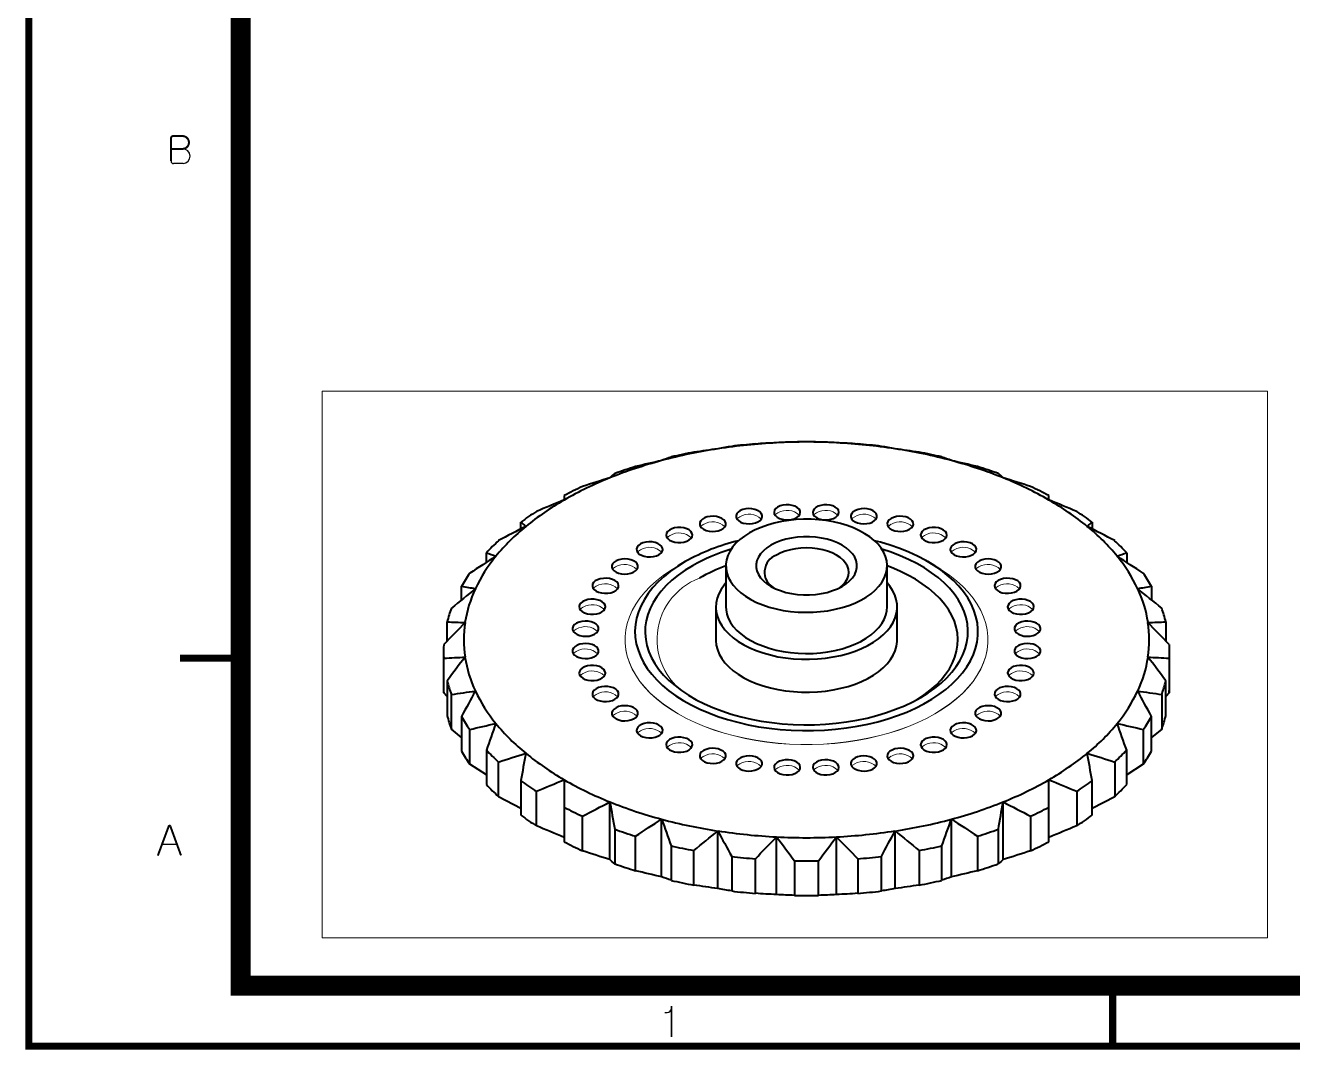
# Model space of a CAD drawing. Header units: millimetres. Extents: x 20 to 420, y 20 to 297.
# Drawn here: x 19.6 to 145.4, y 19.6 to 121.3 of the extents above; entities that cross this region are included whole.
import ezdxf

# ---------------------------------------------------------------- set-up
doc = ezdxf.new("R2010")
doc.units = ezdxf.units.MM
doc.header["$LTSCALE"] = 10
doc.header["$MEASUREMENT"] = 0
doc.layers.get('0').update_dxf_attribs({"color": 6})
doc.layers.add('0 @ 1', color=6, linetype='Continuous')
for name, color, linetype, lineweight in [('DIM', 2, 'Continuous', 9), ('HIDDEN', 253, 'Continuous', 13), ('OUTLINE', 3, 'Continuous', 40)]:
    doc.layers.add(name, color=color, linetype=linetype, lineweight=lineweight)

# ---------------------------------------------------------------- blocks, each defined once
blk = doc.blocks.new('A-3_규격도면_동인광학')
for p, q in [((14.1, 89.02), (15.24, 89.02)), ((15.24, 89.02), (15.26, 89.02)), ((15.31, 87.56), (14.35, 87.56)), ((13.21, 20.04), (14.68, 20.04)), ((63.73, 0.91), (63.73, 3.96)), ((63.73, 3.96), (63.73, 0.91)), ((63.07, 3.35), (63.32, 3.35))]:
    blk.add_line(p, q)
for points, const_width in [([(0, 0), (0, 277), (400, 277), (400, 0)], 0.7), ([(21, 6), (21, 271), (394, 271), (394, 6)], 2)]:
    blk.add_lwpolyline(points, close=True, dxfattribs=dict(const_width=const_width))
at = {"const_width": 0.2}
for points in [[(14.1, 87.81), (14.1, 90.08, -0.443983), (14.33, 90.29), (15.24, 90.29, -1), (15.24, 89.02), (14.1, 89.02)], [(12.79, 18.9), (13.87, 21.81, -0.756384), (14.04, 21.8), (15.09, 18.92)]]:
    blk.add_lwpolyline(points, format="xyb", dxfattribs=at)
at = {"const_width": 0.7}
for points in [[(15, 38.5), (21.67, 38.5)], [(107.5, 0), (107.5, 6.67)]]:
    blk.add_lwpolyline(points, dxfattribs=at)
for centre, radius, start, end in [((15.26, 88.29), 0.727, 273.6048, 90), ((14.35, 87.81), 0.249, 181.3239, 270), ((63.32, 3.77), 0.418, 270, 351.8564)]:
    blk.add_arc(centre, radius, start, end)

msp = doc.modelspace()

# ---------------------------------------------------------------- linework, layer by layer
at = {"layer": 'DIM', "ltscale": 0.5}
msp.add_lwpolyline([(49.09, 84.97), (142.85, 84.97), (142.85, 30.75), (49.09, 30.75)], close=True, dxfattribs=at)
at = {"layer": 'HIDDEN', "flags": 128}
for points in [[(94.01, 72.67), (94.1, 72.78), (94.3, 72.92)], [(97.85, 72.67), (97.94, 72.78), (98.13, 72.92)], [(86.63, 71.53), (86.72, 71.63), (86.92, 71.78)], [(90.24, 72.29), (90.33, 72.39), (90.52, 72.53)], [(101.62, 72.29), (101.71, 72.39), (101.91, 72.53)], [(105.23, 71.53), (105.32, 71.63), (105.51, 71.78)], [(83.31, 70.42), (83.4, 70.53), (83.59, 70.67)], [(108.55, 70.42), (108.64, 70.53), (108.83, 70.67)], [(80.37, 69), (80.46, 69.1), (80.66, 69.25)], [(111.49, 69), (111.58, 69.1), (111.77, 69.25)], [(77.91, 67.31), (78, 67.41), (78.19, 67.55)], [(109.86, 52.97), (109.04, 52.52), (108.17, 52.11), (107.25, 51.72), (106.3, 51.37), (105.3, 51.06), (104.28, 50.78), (103.23, 50.54), (102.15, 50.34), (101.06, 50.18), (99.95, 50.05), (98.83, 49.97), (97.7, 49.93), (96.57, 49.93), (95.44, 49.97), (94.32, 50.05), (93.21, 50.18), (92.11, 50.34), (91.04, 50.54), (89.98, 50.78), (88.96, 51.06), (87.97, 51.37), (87.02, 51.72), (86.1, 52.11), (85.23, 52.52), (84.4, 52.97), (83.63, 53.45), (82.91, 53.95), (82.25, 54.48), (81.64, 55.03), (81.09, 55.6), (80.61, 56.19), (80.2, 56.8), (79.85, 57.42), (79.57, 58.05), (79.35, 58.69), (79.21, 59.34), (79.14, 59.99), (79.14, 60.64), (79.21, 61.29), (79.35, 61.94), (79.57, 62.58), (79.85, 63.22), (80.2, 63.84), (80.61, 64.44), (81.09, 65.03), (81.64, 65.61), (82.25, 66.16), (82.91, 66.69), (83.63, 67.19), (84.4, 67.66)], [(109.86, 67.66), (110.63, 67.19), (111.36, 66.69), (112.02, 66.16), (112.63, 65.61), (113.17, 65.03), (113.65, 64.44), (114.07, 63.84), (114.42, 63.22), (114.7, 62.58), (114.91, 61.94), (115.05, 61.29), (115.12, 60.64), (115.12, 59.99), (115.05, 59.34), (114.91, 58.69), (114.7, 58.05), (114.42, 57.42), (114.07, 56.8), (113.65, 56.19), (113.17, 55.6), (112.63, 55.03), (112.02, 54.48), (111.36, 53.95), (110.63, 53.45), (109.86, 52.97)], [(113.95, 67.31), (114.04, 67.41), (114.24, 67.55)], [(75.99, 65.39), (76.08, 65.49), (76.27, 65.63)], [(115.87, 65.39), (115.96, 65.49), (116.15, 65.63)], [(74.68, 63.31), (74.77, 63.41), (74.96, 63.55)], [(117.18, 63.31), (117.27, 63.41), (117.46, 63.55)], [(74.01, 61.13), (74.1, 61.23), (74.3, 61.37)], [(117.85, 61.13), (117.94, 61.23), (118.13, 61.37)], [(74.01, 58.91), (74.1, 59.02), (74.3, 59.16)], [(79.13, 60.31), (79.14, 59.98), (79.21, 59.33), (79.35, 58.68), (79.57, 58.04), (79.85, 57.41), (80.2, 56.79), (80.61, 56.18), (81.09, 55.59), (81.64, 55.02), (82.25, 54.47), (82.91, 53.94), (83.63, 53.44), (84.4, 52.96), (85.23, 52.51), (86.1, 52.1), (87.02, 51.71), (87.97, 51.36), (88.96, 51.05), (89.98, 50.77), (91.04, 50.53), (92.11, 50.33), (93.21, 50.17), (94.32, 50.04), (95.44, 49.96), (96.57, 49.92), (97.7, 49.92), (98.83, 49.96), (99.95, 50.04), (101.06, 50.17), (102.15, 50.33), (103.23, 50.53), (104.28, 50.77), (105.3, 51.05), (106.3, 51.36), (107.25, 51.71), (108.17, 52.1), (109.04, 52.51), (109.86, 52.96), (110.63, 53.44), (111.36, 53.94), (112.02, 54.47), (112.63, 55.02), (113.17, 55.59), (113.65, 56.18), (114.07, 56.79), (114.42, 57.41), (114.7, 58.04), (114.91, 58.68), (115.05, 59.33), (115.12, 59.98), (115.13, 60.31)], [(117.85, 58.91), (117.94, 59.02), (118.13, 59.16)], [(74.68, 56.73), (74.77, 56.84), (74.96, 56.98)], [(117.18, 56.73), (117.27, 56.84), (117.46, 56.98)], [(75.99, 54.65), (76.08, 54.76), (76.27, 54.9)], [(115.87, 54.65), (115.96, 54.76), (116.15, 54.9)], [(77.91, 52.74), (78, 52.84), (78.19, 52.98)], [(113.95, 52.74), (114.04, 52.84), (114.24, 52.98)], [(80.37, 51.04), (80.46, 51.14), (80.66, 51.29)], [(111.49, 51.04), (111.58, 51.14), (111.77, 51.29)], [(83.31, 49.62), (83.4, 49.72), (83.59, 49.86)], [(108.55, 49.62), (108.64, 49.72), (108.83, 49.86)], [(86.63, 48.51), (86.72, 48.61), (86.92, 48.76)], [(90.24, 47.75), (90.33, 47.86), (90.52, 48)], [(101.62, 47.75), (101.71, 47.86), (101.91, 48)], [(105.23, 48.51), (105.32, 48.61), (105.51, 48.76)], [(94.01, 47.37), (94.1, 47.47), (94.3, 47.61)], [(97.85, 47.37), (97.94, 47.47), (98.13, 47.61)]]:
    msp.add_lwpolyline(points, dxfattribs=at)
at = {"layer": 'HIDDEN'}
for centre, radius, start, end in [((95.2, 71.42), 1.74, 45.6848, 121.1453), ((99.03, 71.42), 1.74, 45.6848, 121.1453), ((87.82, 70.28), 1.74, 45.6848, 121.1453), ((91.42, 71.04), 1.74, 45.6848, 121.1453), ((102.81, 71.04), 1.74, 45.6848, 121.1453), ((106.41, 70.28), 1.74, 45.6848, 121.1453), ((84.5, 69.18), 1.74, 45.6848, 121.1453), ((109.73, 69.18), 1.74, 45.6848, 121.1453), ((81.56, 67.75), 1.74, 45.6848, 121.1453), ((112.67, 67.75), 1.74, 45.6848, 121.1453), ((79.09, 66.06), 1.74, 45.6848, 121.1453), ((115.14, 66.06), 1.74, 45.6848, 121.1453), ((77.18, 64.14), 1.74, 45.6848, 121.1453), ((88.82, 60.34), 6.51, 110.6636, 246.0668), ((117.05, 64.14), 1.74, 45.6848, 121.1453), ((75.87, 62.06), 1.74, 45.6848, 121.1453), ((118.37, 62.06), 1.74, 45.6848, 121.1453), ((75.2, 59.88), 1.74, 45.6848, 121.1453), ((119.03, 59.88), 1.74, 45.6848, 121.1453), ((75.2, 57.67), 1.74, 45.6848, 121.1453), ((119.03, 57.67), 1.74, 45.6848, 121.1453), ((75.87, 55.49), 1.74, 45.6848, 121.1453), ((118.37, 55.49), 1.74, 45.6848, 121.1453), ((77.18, 53.41), 1.74, 45.6848, 121.1453), ((117.05, 53.41), 1.74, 45.6848, 121.1453), ((79.09, 51.49), 1.74, 45.6848, 121.1453), ((115.14, 51.49), 1.74, 45.6848, 121.1453), ((81.56, 49.79), 1.74, 45.6848, 121.1453), ((112.67, 49.79), 1.74, 45.6848, 121.1453), ((84.5, 48.37), 1.74, 45.6848, 121.1453), ((109.73, 48.37), 1.74, 45.6848, 121.1453), ((87.82, 47.26), 1.74, 45.6848, 121.1453), ((91.42, 46.51), 1.74, 45.6848, 121.1453), ((95.2, 46.12), 1.74, 45.6848, 121.1453), ((99.03, 46.12), 1.74, 45.6848, 121.1453), ((102.81, 46.51), 1.74, 45.6848, 121.1453), ((106.41, 47.26), 1.74, 45.6848, 121.1453)]:
    msp.add_arc(centre, radius, start, end, dxfattribs=at)
at = {"layer": 'OUTLINE'}
for p, q in [((68.8, 71.31), (68.8, 71.99)), ((125.46, 71.99), (125.46, 71.31)), ((65.38, 67.99), (65.38, 68.95)), ((85.1, 68.07), (84.4, 67.66)), ((109.86, 67.66), (109.16, 68.07)), ((128.89, 68.95), (128.89, 67.99)), ((89.13, 67.66), (89.13, 63.57)), ((105.13, 63.57), (105.13, 67.66)), ((62.91, 64.27), (62.91, 65.62)), ((131.35, 65.62), (131.35, 64.27)), ((88.13, 63.57), (88.13, 60.31)), ((106.13, 60.31), (106.13, 63.57)), ((61.49, 60.2), (61.49, 62.09)), ((132.77, 62.09), (132.77, 60.2)), ((61.13, 59.16), (61.13, 55.73)), ((79.13, 60.32), (79.13, 60.31)), ((115.13, 60.31), (115.13, 60.32)), ((133.13, 55.73), (133.13, 59.16)), ((61.15, 55.05), (61.15, 58.48)), ((133.11, 58.48), (133.11, 55.05)), ((61.49, 56.24), (61.49, 52.81)), ((132.77, 52.81), (132.77, 56.24)), ((61.49, 54.7), (61.15, 55.05)), ((61.91, 51.45), (61.91, 54.88)), ((132.36, 54.88), (132.36, 51.45)), ((133.11, 55.05), (132.77, 54.7)), ((62.91, 52.71), (62.91, 49.28)), ((131.35, 49.28), (131.35, 52.71)), ((62.91, 50.63), (61.91, 51.45)), ((63.73, 47.98), (63.73, 51.41)), ((130.54, 51.41), (130.54, 47.98)), ((132.36, 51.45), (131.35, 50.63)), ((65.38, 49.37), (65.38, 45.95)), ((128.89, 45.95), (128.89, 49.37)), ((65.38, 46.91), (63.73, 47.98)), ((66.57, 44.75), (66.57, 48.18)), ((127.7, 48.18), (127.7, 44.75)), ((130.54, 47.98), (128.89, 46.91)), ((68.8, 46.34), (68.8, 42.91)), ((70.34, 41.86), (70.34, 45.29)), ((123.93, 45.29), (123.93, 41.86)), ((125.46, 42.91), (125.46, 46.34)), ((68.8, 43.58), (66.57, 44.75)), ((77.63, 38.51), (77.63, 44.23)), ((116.63, 38.51), (116.63, 44.23)), ((127.7, 44.75), (125.46, 43.58)), ((73.09, 43.7), (73.09, 40.27)), ((74.92, 39.38), (74.92, 42.81)), ((119.35, 42.81), (119.35, 39.38)), ((121.17, 40.27), (121.17, 43.7)), ((78.11, 41.52), (78.11, 38.09)), ((82.76, 36.8), (82.76, 42.52)), ((111.5, 36.8), (111.5, 42.52)), ((116.16, 38.09), (116.16, 41.52)), ((80.18, 37.4), (80.18, 40.83)), ((88.33, 35.63), (88.33, 41.35)), ((94.17, 35.04), (94.17, 40.75)), ((100.1, 35.04), (100.1, 40.75)), ((105.93, 35.63), (105.93, 41.35)), ((114.09, 40.83), (114.09, 37.4)), ((83.71, 39.88), (83.71, 36.45)), ((85.95, 35.98), (85.95, 39.41)), ((108.32, 39.41), (108.32, 35.98)), ((110.56, 36.45), (110.56, 39.88)), ((89.71, 38.83), (89.71, 35.4)), ((92.06, 35.16), (92.06, 38.59)), ((95.94, 38.39), (95.94, 34.96)), ((98.33, 34.96), (98.33, 38.39)), ((102.21, 38.59), (102.21, 35.16)), ((104.56, 35.4), (104.56, 38.83))]:
    msp.add_line(p, q, dxfattribs=at)
at = {"layer": 'OUTLINE', "flags": 128}
for points in [[(91.78, 71.85), (92.07, 71.92), (92.32, 72.02), (92.52, 72.16), (92.66, 72.32), (92.73, 72.5), (92.73, 72.68), (92.64, 72.85), (92.49, 73.01), (92.28, 73.15), (92.02, 73.25), (91.72, 73.31), (91.41, 73.33), (91.1, 73.3), (90.81, 73.23), (90.56, 73.13), (90.35, 72.99), (90.21, 72.83), (90.15, 72.65), (90.15, 72.47), (90.23, 72.29), (90.38, 72.14), (90.6, 72), (90.86, 71.9), (91.15, 71.84), (91.47, 71.82), (91.78, 71.85)], [(95.33, 72.21), (95.64, 72.25), (95.92, 72.33), (96.16, 72.44), (96.35, 72.59), (96.47, 72.76), (96.51, 72.93), (96.49, 73.11), (96.39, 73.29), (96.22, 73.44), (95.99, 73.56), (95.72, 73.65), (95.42, 73.7), (95.1, 73.71), (94.8, 73.67), (94.51, 73.59), (94.27, 73.48), (94.09, 73.33), (93.96, 73.16), (93.92, 72.98), (93.94, 72.8), (94.04, 72.63), (94.21, 72.48), (94.44, 72.36), (94.71, 72.27), (95.02, 72.22), (95.33, 72.21)], [(98.94, 72.21), (99.25, 72.22), (99.55, 72.27), (99.82, 72.36), (100.05, 72.48), (100.22, 72.63), (100.32, 72.8), (100.35, 72.98), (100.3, 73.16), (100.18, 73.33), (99.99, 73.48), (99.75, 73.59), (99.47, 73.67), (99.16, 73.71), (98.85, 73.7), (98.55, 73.65), (98.28, 73.56), (98.05, 73.44), (97.88, 73.29), (97.78, 73.11), (97.75, 72.93), (97.8, 72.76), (97.92, 72.59), (98.11, 72.44), (98.35, 72.33), (98.63, 72.25), (98.94, 72.21)], [(102.49, 71.85), (102.8, 71.82), (103.11, 71.84), (103.41, 71.9), (103.67, 72), (103.88, 72.14), (104.03, 72.29), (104.11, 72.47), (104.12, 72.65), (104.05, 72.83), (103.91, 72.99), (103.71, 73.13), (103.45, 73.23), (103.16, 73.3), (102.85, 73.33), (102.54, 73.31), (102.25, 73.25), (101.98, 73.15), (101.77, 73.01), (101.62, 72.85), (101.54, 72.68), (101.53, 72.5), (101.6, 72.32), (101.74, 72.16), (101.95, 72.02), (102.2, 71.92), (102.49, 71.85)], [(88.38, 71.14), (88.65, 71.23), (88.87, 71.36), (89.03, 71.52), (89.12, 71.69), (89.13, 71.87), (89.07, 72.05), (88.94, 72.21), (88.74, 72.36), (88.49, 72.46), (88.21, 72.54), (87.9, 72.57), (87.58, 72.55), (87.29, 72.5), (87.02, 72.4), (86.8, 72.27), (86.64, 72.12), (86.55, 71.94), (86.54, 71.76), (86.6, 71.58), (86.73, 71.42), (86.93, 71.28), (87.18, 71.17), (87.47, 71.1), (87.77, 71.07), (88.09, 71.08), (88.38, 71.14)], [(91.48, 70.92), (90.97, 70.6), (90.52, 70.26), (90.13, 69.89), (89.8, 69.5), (89.53, 69.09), (89.33, 68.68), (89.2, 68.25), (89.14, 67.82), (89.15, 67.39), (89.23, 66.95), (89.37, 66.53), (89.59, 66.12), (89.87, 65.72), (90.22, 65.33), (90.63, 64.97), (91.09, 64.63), (91.61, 64.31), (92.18, 64.03), (92.79, 63.78), (93.43, 63.56), (94.11, 63.38), (94.82, 63.23), (95.55, 63.13), (96.29, 63.06), (97.04, 63.04), (97.79, 63.05), (98.53, 63.11), (99.26, 63.2), (99.98, 63.34), (100.66, 63.51), (101.32, 63.72), (101.94, 63.96), (102.52, 64.24), (103.05, 64.55), (103.53, 64.88), (103.95, 65.24), (104.31, 65.62), (104.61, 66.01), (104.84, 66.43), (105.01, 66.85), (105.11, 67.28), (105.13, 67.71), (105.09, 68.14), (104.97, 68.57), (104.79, 68.99), (104.54, 69.4), (104.23, 69.79), (103.85, 70.17), (103.41, 70.52), (102.92, 70.84), (102.38, 71.14), (101.79, 71.41), (101.16, 71.65), (100.49, 71.85), (99.8, 72.01), (99.08, 72.14), (98.35, 72.22), (97.6, 72.27), (96.85, 72.27), (96.1, 72.24), (95.37, 72.16), (94.64, 72.04), (93.94, 71.89), (93.27, 71.7), (92.63, 71.47), (92.03, 71.21), (91.48, 70.92)], [(105.88, 71.14), (106.18, 71.08), (106.49, 71.07), (106.8, 71.1), (107.09, 71.17), (107.34, 71.28), (107.53, 71.42), (107.67, 71.58), (107.73, 71.76), (107.71, 71.94), (107.62, 72.12), (107.46, 72.27), (107.25, 72.4), (106.98, 72.5), (106.68, 72.55), (106.37, 72.57), (106.06, 72.54), (105.77, 72.46), (105.52, 72.36), (105.33, 72.21), (105.19, 72.05), (105.13, 71.87), (105.15, 71.69), (105.24, 71.52), (105.4, 71.36), (105.62, 71.23), (105.88, 71.14)], [(85.26, 70.1), (85.49, 70.22), (85.67, 70.37), (85.78, 70.54), (85.81, 70.72), (85.77, 70.9), (85.66, 71.06), (85.48, 71.21), (85.25, 71.33), (84.97, 71.41), (84.66, 71.46), (84.35, 71.46), (84.05, 71.41), (83.77, 71.33), (83.54, 71.2), (83.36, 71.05), (83.25, 70.89), (83.21, 70.71), (83.25, 70.53), (83.37, 70.36), (83.55, 70.21), (83.78, 70.09), (84.06, 70.01), (84.37, 69.97), (84.68, 69.97), (84.98, 70.01), (85.26, 70.1)], [(93.6, 69.7), (93.2, 69.44), (92.85, 69.15), (92.57, 68.84), (92.36, 68.51), (92.21, 68.18), (92.14, 67.83), (92.14, 67.48), (92.21, 67.14), (92.36, 66.8), (92.57, 66.47), (92.85, 66.16), (93.2, 65.88), (93.6, 65.61), (94.05, 65.38), (94.55, 65.19), (95.08, 65.02), (95.65, 64.9), (96.23, 64.82), (96.83, 64.77), (97.43, 64.77), (98.03, 64.82), (98.62, 64.9), (99.18, 65.02), (99.72, 65.19), (100.22, 65.38), (100.67, 65.61), (101.07, 65.88), (101.41, 66.16), (101.69, 66.47), (101.91, 66.8), (102.05, 67.14), (102.12, 67.48), (102.12, 67.83), (102.05, 68.18), (101.91, 68.51), (101.69, 68.84), (101.41, 69.15), (101.07, 69.44), (100.67, 69.7), (100.22, 69.93), (99.72, 70.13), (99.18, 70.29), (98.62, 70.41), (98.03, 70.5), (97.43, 70.54), (96.83, 70.54), (96.23, 70.5), (95.65, 70.41), (95.08, 70.29), (94.55, 70.13), (94.05, 69.93), (93.6, 69.7)], [(109.01, 70.1), (109.28, 70.01), (109.59, 69.97), (109.9, 69.97), (110.2, 70.01), (110.48, 70.09), (110.72, 70.21), (110.9, 70.36), (111.01, 70.53), (111.05, 70.71), (111.02, 70.89), (110.91, 71.05), (110.73, 71.2), (110.5, 71.33), (110.22, 71.41), (109.92, 71.46), (109.6, 71.46), (109.3, 71.41), (109.02, 71.33), (108.78, 71.21), (108.6, 71.06), (108.49, 70.9), (108.45, 70.72), (108.49, 70.54), (108.6, 70.37), (108.77, 70.22), (109.01, 70.1)], [(85.1, 68.07), (84.35, 67.6), (83.65, 67.11), (83.01, 66.6), (82.42, 66.06), (81.9, 65.5), (81.44, 64.92), (81.05, 64.32), (80.72, 63.72), (80.47, 63.1), (80.28, 62.47), (80.17, 61.84), (80.12, 61.2), (80.15, 60.57), (80.25, 59.93), (80.42, 59.31), (80.65, 58.68), (80.96, 58.07), (81.34, 57.48), (81.78, 56.89), (82.29, 56.33), (82.86, 55.78), (83.48, 55.26), (84.17, 54.76), (84.91, 54.29), (85.7, 53.85), (86.54, 53.44), (87.43, 53.06), (88.35, 52.71), (89.31, 52.4), (90.31, 52.13), (91.33, 51.89), (92.38, 51.69), (93.44, 51.54), (94.53, 51.42), (95.62, 51.34), (96.72, 51.31), (97.82, 51.31), (98.92, 51.36), (100.01, 51.44), (101.09, 51.57), (102.15, 51.74), (103.2, 51.95), (104.21, 52.19), (105.2, 52.48), (106.15, 52.8), (107.07, 53.15), (107.94, 53.54), (108.77, 53.96), (109.55, 54.41), (110.27, 54.89), (110.94, 55.39), (111.56, 55.92), (112.11, 56.47), (112.6, 57.04), (113.03, 57.62), (113.39, 58.23), (113.68, 58.84), (113.9, 59.46), (114.05, 60.09), (114.13, 60.73), (114.14, 61.36), (114.08, 62), (113.94, 62.63), (113.74, 63.25), (113.47, 63.87), (113.12, 64.47), (112.71, 65.06), (112.24, 65.64), (111.7, 66.19), (111.1, 66.73), (110.45, 67.24), (109.73, 67.72), (108.97, 68.18), (108.15, 68.61), (107.29, 69), (106.38, 69.37), (105.44, 69.69), (104.46, 69.99), (103.88, 70.14)], [(82.5, 68.76), (82.69, 68.9), (82.82, 69.06), (82.87, 69.24), (82.86, 69.42), (82.76, 69.6), (82.6, 69.75), (82.38, 69.88), (82.11, 69.97), (81.81, 70.03), (81.5, 70.04), (81.19, 70), (80.9, 69.93), (80.66, 69.82), (80.46, 69.68), (80.34, 69.51), (80.28, 69.33), (80.3, 69.15), (80.39, 68.98), (80.55, 68.82), (80.77, 68.7), (81.04, 68.6), (81.34, 68.55), (81.66, 68.54), (81.96, 68.57), (82.25, 68.65), (82.5, 68.76)], [(85.81, 67.66), (85.08, 67.21), (84.4, 66.73), (83.78, 66.23), (83.22, 65.7), (82.72, 65.15), (82.29, 64.59), (81.92, 64.01), (81.62, 63.42), (81.39, 62.81), (81.23, 62.2), (81.14, 61.59), (81.12, 60.97), (81.18, 60.35), (81.3, 59.74), (81.5, 59.13), (81.76, 58.53), (82.1, 57.95), (82.5, 57.37), (82.96, 56.82), (83.49, 56.28), (84.09, 55.77), (84.73, 55.27), (85.44, 54.81), (86.2, 54.37), (87, 53.97), (87.85, 53.59), (88.74, 53.25), (89.67, 52.94), (90.64, 52.68), (91.63, 52.44), (92.65, 52.25), (93.68, 52.1), (94.73, 51.98), (95.8, 51.91), (96.87, 51.88), (97.94, 51.89), (99, 51.94), (100.06, 52.04), (101.1, 52.17), (102.13, 52.34), (103.14, 52.55), (104.11, 52.81), (105.06, 53.09), (105.97, 53.42), (106.84, 53.77), (107.67, 54.17), (108.46, 54.59), (109.19, 55.04), (109.86, 55.52), (110.48, 56.02), (111.04, 56.55), (111.54, 57.09), (111.98, 57.66), (112.34, 58.24), (112.64, 58.83), (112.88, 59.43), (113.04, 60.04), (113.12, 60.66), (113.14, 61.28), (113.09, 61.9), (112.96, 62.51), (112.77, 63.12), (112.5, 63.71), (112.17, 64.3), (111.77, 64.87), (111.3, 65.43), (110.77, 65.97), (110.18, 66.48), (109.53, 66.97), (108.83, 67.44), (108.07, 67.87), (107.26, 68.28), (106.41, 68.66), (105.52, 69), (104.61, 69.3)], [(100.36, 65.45), (100.47, 65.53), (100.77, 65.79), (101.01, 66.07), (101.19, 66.38), (101.3, 66.69), (101.33, 67), (101.3, 67.32), (101.19, 67.63), (101.01, 67.93), (100.77, 68.22), (100.47, 68.48), (100.1, 68.72), (99.69, 68.93), (99.23, 69.1), (98.74, 69.24), (98.22, 69.34), (97.68, 69.41), (97.13, 69.43), (96.58, 69.41), (96.05, 69.34), (95.53, 69.24), (95.03, 69.1), (94.58, 68.93), (94.16, 68.72)], [(111.77, 68.76), (112.02, 68.65), (112.3, 68.57), (112.61, 68.54), (112.92, 68.55), (113.22, 68.6), (113.49, 68.7), (113.71, 68.82), (113.87, 68.98), (113.97, 69.15), (113.99, 69.33), (113.93, 69.51), (113.8, 69.68), (113.61, 69.82), (113.36, 69.93), (113.08, 70), (112.77, 70.04), (112.45, 70.03), (112.16, 69.97), (111.89, 69.88), (111.67, 69.75), (111.5, 69.6), (111.41, 69.42), (111.39, 69.24), (111.45, 69.06), (111.58, 68.9), (111.77, 68.76)], [(80.18, 67.16), (80.32, 67.32), (80.4, 67.5), (80.4, 67.68), (80.33, 67.85), (80.19, 68.01), (79.98, 68.15), (79.72, 68.25), (79.43, 68.32), (79.12, 68.34), (78.81, 68.32), (78.52, 68.26), (78.26, 68.16), (78.05, 68.02), (77.9, 67.86), (77.82, 67.69), (77.82, 67.51), (77.89, 67.33), (78.04, 67.17), (78.24, 67.03), (78.5, 66.93), (78.79, 66.86), (79.1, 66.84), (79.41, 66.86), (79.71, 66.92), (79.97, 67.03), (80.18, 67.16)], [(114.09, 67.16), (114.3, 67.03), (114.56, 66.92), (114.85, 66.86), (115.16, 66.84), (115.47, 66.86), (115.77, 66.93), (116.02, 67.03), (116.23, 67.17), (116.37, 67.33), (116.45, 67.51), (116.44, 67.69), (116.37, 67.86), (116.22, 68.02), (116.01, 68.16), (115.75, 68.26), (115.46, 68.32), (115.15, 68.34), (114.83, 68.32), (114.54, 68.25), (114.29, 68.15), (114.08, 68.01), (113.94, 67.85), (113.86, 67.68), (113.86, 67.5), (113.94, 67.32), (114.09, 67.16)], [(108.09, 54.38), (108.11, 54.39), (108.79, 54.85), (109.41, 55.32), (109.98, 55.82), (110.49, 56.35), (110.93, 56.89), (111.3, 57.44), (111.61, 58.02), (111.85, 58.6), (112.02, 59.19), (112.12, 59.78), (112.14, 60.38), (112.1, 60.98), (111.98, 61.57), (111.8, 62.16), (111.54, 62.74), (111.21, 63.31), (110.82, 63.86), (110.36, 64.4), (109.84, 64.92), (109.26, 65.41), (108.62, 65.88), (107.93, 66.33), (107.18, 66.74), (106.39, 67.13), (105.55, 67.48), (105.13, 67.64)], [(78.37, 65.36), (78.47, 65.53), (78.49, 65.71), (78.44, 65.89), (78.32, 66.05), (78.13, 66.2), (77.88, 66.31), (77.6, 66.39), (77.29, 66.42), (76.98, 66.41), (76.68, 66.36), (76.41, 66.27), (76.18, 66.15), (76.02, 65.99), (75.92, 65.82), (75.9, 65.64), (75.95, 65.46), (76.07, 65.29), (76.26, 65.15), (76.51, 65.04), (76.79, 64.96), (77.1, 64.93), (77.41, 64.93), (77.71, 64.99), (77.98, 65.08), (78.21, 65.2), (78.37, 65.36)], [(89.13, 65.95), (88.96, 65.75), (88.66, 65.32), (88.42, 64.88), (88.26, 64.43), (88.16, 63.98), (88.13, 63.52), (88.18, 63.06), (88.29, 62.6), (88.47, 62.15), (88.73, 61.72), (89.04, 61.3), (89.42, 60.89), (89.86, 60.51), (90.36, 60.15), (90.91, 59.82), (91.51, 59.52), (92.15, 59.25), (92.84, 59.01), (93.55, 58.81), (94.3, 58.64), (95.06, 58.52), (95.84, 58.43), (96.64, 58.39), (97.43, 58.38), (98.23, 58.42), (99.01, 58.49), (99.78, 58.61), (100.53, 58.76), (101.25, 58.95), (101.95, 59.18), (102.6, 59.45), (103.21, 59.74), (103.77, 60.07), (104.28, 60.42), (104.74, 60.8), (105.13, 61.19), (105.47, 61.61), (105.73, 62.04), (105.93, 62.49), (106.07, 62.94), (106.13, 63.4), (106.12, 63.86), (106.04, 64.32), (105.89, 64.77), (105.67, 65.21), (105.39, 65.64), (105.13, 65.95)], [(115.89, 65.36), (116.06, 65.2), (116.28, 65.08), (116.55, 64.99), (116.85, 64.93), (117.17, 64.93), (117.48, 64.96), (117.76, 65.04), (118, 65.15), (118.19, 65.29), (118.32, 65.46), (118.37, 65.64), (118.35, 65.82), (118.25, 65.99), (118.08, 66.15), (117.86, 66.27), (117.59, 66.36), (117.29, 66.41), (116.98, 66.42), (116.67, 66.39), (116.38, 66.31), (116.14, 66.2), (115.95, 66.05), (115.83, 65.89), (115.77, 65.71), (115.8, 65.53), (115.89, 65.36)], [(77.14, 63.4), (77.18, 63.58), (77.15, 63.76), (77.05, 63.93), (76.87, 64.08), (76.64, 64.2), (76.37, 64.29), (76.07, 64.34), (75.75, 64.34), (75.45, 64.3), (75.17, 64.22), (74.93, 64.1), (74.74, 63.96), (74.63, 63.79), (74.58, 63.61), (74.61, 63.43), (74.72, 63.26), (74.89, 63.11), (75.12, 62.99), (75.4, 62.9), (75.7, 62.85), (76.01, 62.85), (76.32, 62.89), (76.6, 62.97), (76.84, 63.09), (77.02, 63.23), (77.14, 63.4)], [(117.13, 63.4), (117.24, 63.23), (117.43, 63.09), (117.67, 62.97), (117.95, 62.89), (118.25, 62.85), (118.57, 62.85), (118.87, 62.9), (119.14, 62.99), (119.37, 63.11), (119.55, 63.26), (119.65, 63.43), (119.68, 63.61), (119.64, 63.79), (119.52, 63.96), (119.34, 64.1), (119.1, 64.22), (118.82, 64.3), (118.51, 64.34), (118.2, 64.34), (117.9, 64.29), (117.62, 64.2), (117.39, 64.08), (117.22, 63.93), (117.12, 63.76), (117.08, 63.58), (117.13, 63.4)], [(89.13, 63.57), (89.15, 63.3), (89.23, 62.87), (89.37, 62.45), (89.59, 62.03), (89.87, 61.63), (90.22, 61.25), (90.63, 60.89), (91.09, 60.55), (91.61, 60.23), (92.18, 59.95), (92.79, 59.7), (93.43, 59.48), (94.11, 59.3), (94.82, 59.15), (95.55, 59.05), (96.29, 58.98), (97.04, 58.96), (97.79, 58.97), (98.53, 59.03), (99.26, 59.12), (99.98, 59.26), (100.66, 59.43), (101.32, 59.64), (101.94, 59.88), (102.52, 60.16), (103.05, 60.46), (103.53, 60.8), (103.95, 61.16), (104.31, 61.53), (104.61, 61.93), (104.84, 62.34), (105.01, 62.77), (105.11, 63.19), (105.13, 63.57)], [(76.51, 61.35), (76.5, 61.53), (76.42, 61.7), (76.26, 61.86), (76.05, 61.99), (75.78, 62.09), (75.49, 62.15), (75.17, 62.16), (74.86, 62.14), (74.57, 62.07), (74.32, 61.96), (74.12, 61.82), (73.99, 61.66), (73.92, 61.48), (73.93, 61.3), (74.02, 61.12), (74.17, 60.97), (74.39, 60.84), (74.65, 60.74), (74.95, 60.68), (75.26, 60.66), (75.57, 60.69), (75.86, 60.76), (76.11, 60.87), (76.31, 61.01), (76.45, 61.17), (76.51, 61.35)], [(117.75, 61.35), (117.82, 61.17), (117.96, 61.01), (118.15, 60.87), (118.41, 60.76), (118.7, 60.69), (119.01, 60.66), (119.32, 60.68), (119.61, 60.74), (119.88, 60.84), (120.09, 60.97), (120.25, 61.12), (120.33, 61.3), (120.34, 61.48), (120.28, 61.66), (120.14, 61.82), (119.94, 61.96), (119.69, 62.07), (119.4, 62.14), (119.09, 62.16), (118.78, 62.15), (118.48, 62.09), (118.22, 61.99), (118, 61.86), (117.85, 61.7), (117.76, 61.53), (117.75, 61.35)], [(76.51, 59.27), (76.45, 59.44), (76.31, 59.61), (76.11, 59.74), (75.86, 59.85), (75.57, 59.92), (75.26, 59.95), (74.95, 59.93), (74.65, 59.88), (74.39, 59.78), (74.17, 59.65), (74.02, 59.49), (73.93, 59.32), (73.92, 59.13), (73.99, 58.96), (74.12, 58.79), (74.32, 58.66), (74.57, 58.55), (74.86, 58.48), (75.17, 58.45), (75.49, 58.47), (75.78, 58.52), (76.05, 58.62), (76.26, 58.75), (76.42, 58.91), (76.5, 59.08), (76.51, 59.27)], [(88.13, 60.31), (88.13, 60.25), (88.18, 59.79), (88.29, 59.34), (88.47, 58.89), (88.73, 58.45), (89.04, 58.03), (89.42, 57.63), (89.86, 57.24), (90.36, 56.89), (90.91, 56.55), (91.51, 56.25), (92.15, 55.98), (92.84, 55.74), (93.55, 55.54), (94.3, 55.38), (95.06, 55.25), (95.84, 55.17), (96.64, 55.12), (97.43, 55.11), (98.23, 55.15), (99.01, 55.23), (99.78, 55.34), (100.53, 55.5), (101.25, 55.69), (101.95, 55.92), (102.6, 56.18), (103.21, 56.47), (103.77, 56.8), (104.28, 57.15), (104.74, 57.53), (105.13, 57.93), (105.47, 58.35), (105.73, 58.78), (105.93, 59.22), (106.07, 59.68), (106.13, 60.13), (106.13, 60.31)], [(117.75, 59.27), (117.76, 59.08), (117.85, 58.91), (118, 58.75), (118.22, 58.62), (118.48, 58.52), (118.78, 58.47), (119.09, 58.45), (119.4, 58.48), (119.69, 58.55), (119.94, 58.66), (120.14, 58.79), (120.28, 58.96), (120.34, 59.13), (120.33, 59.32), (120.25, 59.49), (120.09, 59.65), (119.88, 59.78), (119.61, 59.88), (119.32, 59.93), (119.01, 59.95), (118.7, 59.92), (118.41, 59.85), (118.15, 59.74), (117.96, 59.61), (117.82, 59.44), (117.75, 59.27)], [(77.14, 57.21), (77.02, 57.38), (76.84, 57.53), (76.6, 57.65), (76.32, 57.73), (76.01, 57.77), (75.7, 57.76), (75.4, 57.72), (75.12, 57.63), (74.89, 57.51), (74.72, 57.36), (74.61, 57.18), (74.58, 57), (74.63, 56.83), (74.74, 56.66), (74.93, 56.51), (75.17, 56.39), (75.45, 56.31), (75.75, 56.27), (76.07, 56.28), (76.37, 56.32), (76.64, 56.41), (76.87, 56.53), (77.05, 56.68), (77.15, 56.86), (77.18, 57.04), (77.14, 57.21)], [(117.13, 57.21), (117.08, 57.04), (117.12, 56.86), (117.22, 56.68), (117.39, 56.53), (117.62, 56.41), (117.9, 56.32), (118.2, 56.28), (118.51, 56.27), (118.82, 56.31), (119.1, 56.39), (119.34, 56.51), (119.52, 56.66), (119.64, 56.83), (119.68, 57), (119.65, 57.18), (119.55, 57.36), (119.37, 57.51), (119.14, 57.63), (118.87, 57.72), (118.57, 57.76), (118.25, 57.77), (117.95, 57.73), (117.67, 57.65), (117.43, 57.53), (117.24, 57.38), (117.13, 57.21)], [(78.37, 55.26), (78.21, 55.41), (77.98, 55.54), (77.71, 55.63), (77.41, 55.68), (77.1, 55.69), (76.79, 55.65), (76.51, 55.58), (76.26, 55.46), (76.07, 55.32), (75.95, 55.15), (75.9, 54.97), (75.92, 54.79), (76.02, 54.62), (76.18, 54.47), (76.41, 54.34), (76.68, 54.25), (76.98, 54.2), (77.29, 54.19), (77.6, 54.23), (77.88, 54.3), (78.13, 54.42), (78.32, 54.56), (78.44, 54.73), (78.49, 54.9), (78.47, 55.08), (78.37, 55.26)], [(115.89, 55.26), (115.8, 55.08), (115.77, 54.9), (115.83, 54.73), (115.95, 54.56), (116.14, 54.42), (116.38, 54.3), (116.67, 54.23), (116.98, 54.19), (117.29, 54.2), (117.59, 54.25), (117.86, 54.34), (118.08, 54.47), (118.25, 54.62), (118.35, 54.79), (118.37, 54.97), (118.32, 55.15), (118.19, 55.32), (118, 55.46), (117.76, 55.58), (117.48, 55.65), (117.17, 55.69), (116.85, 55.68), (116.55, 55.63), (116.28, 55.54), (116.06, 55.41), (115.89, 55.26)], [(80.18, 53.45), (79.97, 53.59), (79.71, 53.69), (79.41, 53.75), (79.1, 53.77), (78.79, 53.75), (78.5, 53.68), (78.24, 53.58), (78.04, 53.44), (77.89, 53.28), (77.82, 53.11), (77.82, 52.93), (77.9, 52.75), (78.05, 52.59), (78.26, 52.46), (78.52, 52.36), (78.81, 52.29), (79.12, 52.27), (79.43, 52.3), (79.72, 52.36), (79.98, 52.46), (80.19, 52.6), (80.33, 52.76), (80.4, 52.94), (80.4, 53.12), (80.32, 53.29), (80.18, 53.45)], [(114.09, 53.45), (113.94, 53.29), (113.86, 53.12), (113.86, 52.94), (113.94, 52.76), (114.08, 52.6), (114.29, 52.46), (114.54, 52.36), (114.83, 52.3), (115.15, 52.27), (115.46, 52.29), (115.75, 52.36), (116.01, 52.46), (116.22, 52.59), (116.37, 52.75), (116.44, 52.93), (116.45, 53.11), (116.37, 53.28), (116.23, 53.44), (116.02, 53.58), (115.77, 53.68), (115.47, 53.75), (115.16, 53.77), (114.85, 53.75), (114.56, 53.69), (114.3, 53.59), (114.09, 53.45)], [(82.5, 51.86), (82.25, 51.97), (81.96, 52.04), (81.66, 52.08), (81.34, 52.06), (81.04, 52.01), (80.77, 51.92), (80.55, 51.79), (80.39, 51.63), (80.3, 51.46), (80.28, 51.28), (80.34, 51.1), (80.46, 50.94), (80.66, 50.8), (80.9, 50.68), (81.19, 50.61), (81.5, 50.58), (81.81, 50.59), (82.11, 50.64), (82.38, 50.74), (82.6, 50.86), (82.76, 51.02), (82.86, 51.19), (82.87, 51.37), (82.82, 51.55), (82.69, 51.71), (82.5, 51.86)], [(111.77, 51.86), (111.58, 51.71), (111.45, 51.55), (111.39, 51.37), (111.41, 51.19), (111.5, 51.02), (111.67, 50.86), (111.89, 50.74), (112.16, 50.64), (112.45, 50.59), (112.77, 50.58), (113.08, 50.61), (113.36, 50.68), (113.61, 50.8), (113.8, 50.94), (113.93, 51.1), (113.99, 51.28), (113.97, 51.46), (113.87, 51.63), (113.71, 51.79), (113.49, 51.92), (113.22, 52.01), (112.92, 52.06), (112.61, 52.08), (112.3, 52.04), (112.02, 51.97), (111.77, 51.86)], [(85.26, 50.52), (84.98, 50.6), (84.68, 50.65), (84.37, 50.65), (84.06, 50.61), (83.78, 50.52), (83.55, 50.41), (83.37, 50.26), (83.25, 50.09), (83.21, 49.91), (83.25, 49.73), (83.36, 49.56), (83.54, 49.41), (83.77, 49.29), (84.05, 49.2), (84.35, 49.16), (84.66, 49.16), (84.97, 49.2), (85.25, 49.28), (85.48, 49.4), (85.66, 49.55), (85.77, 49.72), (85.81, 49.9), (85.78, 50.08), (85.67, 50.25), (85.49, 50.4), (85.26, 50.52)], [(109.01, 50.52), (108.77, 50.4), (108.6, 50.25), (108.49, 50.08), (108.45, 49.9), (108.49, 49.72), (108.6, 49.55), (108.78, 49.4), (109.02, 49.28), (109.3, 49.2), (109.6, 49.16), (109.92, 49.16), (110.22, 49.2), (110.5, 49.29), (110.73, 49.41), (110.91, 49.56), (111.02, 49.73), (111.05, 49.91), (111.01, 50.09), (110.9, 50.26), (110.72, 50.41), (110.48, 50.52), (110.2, 50.61), (109.9, 50.65), (109.59, 50.65), (109.28, 50.6), (109.01, 50.52)], [(88.38, 49.48), (88.09, 49.53), (87.77, 49.55), (87.47, 49.52), (87.18, 49.44), (86.93, 49.33), (86.73, 49.19), (86.6, 49.03), (86.54, 48.85), (86.55, 48.67), (86.64, 48.5), (86.8, 48.34), (87.02, 48.21), (87.29, 48.12), (87.58, 48.06), (87.9, 48.05), (88.21, 48.08), (88.49, 48.15), (88.74, 48.26), (88.94, 48.4), (89.07, 48.56), (89.13, 48.74), (89.12, 48.92), (89.03, 49.1), (88.87, 49.25), (88.65, 49.38), (88.38, 49.48)], [(105.88, 49.48), (105.62, 49.38), (105.4, 49.25), (105.24, 49.1), (105.15, 48.92), (105.13, 48.74), (105.19, 48.56), (105.33, 48.4), (105.52, 48.26), (105.77, 48.15), (106.06, 48.08), (106.37, 48.05), (106.68, 48.06), (106.98, 48.12), (107.25, 48.21), (107.46, 48.34), (107.62, 48.5), (107.71, 48.67), (107.73, 48.85), (107.67, 49.03), (107.53, 49.19), (107.34, 49.33), (107.09, 49.44), (106.8, 49.52), (106.49, 49.55), (106.18, 49.53), (105.88, 49.48)], [(91.78, 48.76), (91.47, 48.79), (91.15, 48.77), (90.86, 48.71), (90.6, 48.61), (90.38, 48.48), (90.23, 48.32), (90.15, 48.14), (90.15, 47.96), (90.21, 47.79), (90.35, 47.63), (90.56, 47.49), (90.81, 47.38), (91.1, 47.31), (91.41, 47.29), (91.72, 47.31), (92.02, 47.37), (92.28, 47.47), (92.49, 47.6), (92.64, 47.76), (92.73, 47.93), (92.73, 48.11), (92.66, 48.29), (92.52, 48.45), (92.32, 48.59), (92.07, 48.7), (91.78, 48.76)], [(95.33, 48.4), (95.02, 48.4), (94.71, 48.35), (94.44, 48.26), (94.21, 48.13), (94.04, 47.98), (93.94, 47.81), (93.92, 47.63), (93.96, 47.45), (94.09, 47.28), (94.27, 47.14), (94.51, 47.02), (94.8, 46.94), (95.1, 46.91), (95.42, 46.91), (95.72, 46.96), (95.99, 47.05), (96.22, 47.18), (96.39, 47.33), (96.49, 47.5), (96.51, 47.68), (96.47, 47.86), (96.35, 48.03), (96.16, 48.17), (95.92, 48.29), (95.64, 48.37), (95.33, 48.4)], [(98.94, 48.4), (98.63, 48.37), (98.35, 48.29), (98.11, 48.17), (97.92, 48.03), (97.8, 47.86), (97.75, 47.68), (97.78, 47.5), (97.88, 47.33), (98.05, 47.18), (98.28, 47.05), (98.55, 46.96), (98.85, 46.91), (99.16, 46.91), (99.47, 46.94), (99.75, 47.02), (99.99, 47.14), (100.18, 47.28), (100.3, 47.45), (100.35, 47.63), (100.32, 47.81), (100.22, 47.98), (100.05, 48.13), (99.82, 48.26), (99.55, 48.35), (99.25, 48.4), (98.94, 48.4)], [(102.49, 48.76), (102.2, 48.7), (101.95, 48.59), (101.74, 48.45), (101.6, 48.29), (101.53, 48.11), (101.54, 47.93), (101.62, 47.76), (101.77, 47.6), (101.98, 47.47), (102.25, 47.37), (102.54, 47.31), (102.85, 47.29), (103.16, 47.31), (103.45, 47.38), (103.71, 47.49), (103.91, 47.63), (104.05, 47.79), (104.12, 47.96), (104.11, 48.14), (104.03, 48.32), (103.88, 48.48), (103.67, 48.61), (103.41, 48.71), (103.11, 48.77), (102.8, 48.79), (102.49, 48.76)]]:
    msp.add_lwpolyline(points, dxfattribs=at)
at = {"layer": 'OUTLINE'}
for centre, radius, start, end in [((96.24, 27.8), 52.07, 98.7334, 104.9988), ((97.02, 22.89), 57.04, 92.8646, 98.7598), ((97.01, 19.47), 60.48, 94.6932, 96.9312), ((97.13, 21.13), 58.81, 87.1117, 92.8883), ((97.13, 17.6), 62.35, 88.9035, 91.0965), ((97.25, 22.89), 57.04, 81.2402, 87.1354), ((97.26, 19.47), 60.48, 83.0688, 85.3068), ((98.03, 27.8), 52.07, 75.0012, 81.2666), ((94.32, 34.87), 44.74, 104.9669, 111.8993), ((96.17, 24.68), 55.2, 100.6768, 103.0554), ((98.09, 24.68), 55.2, 76.9446, 79.3232), ((99.95, 34.87), 44.74, 68.1007, 75.0331), ((94.14, 32.17), 47.43, 107.1172, 109.749), ((100.13, 32.17), 47.43, 70.251, 72.8828), ((91.14, 42.71), 36.28, 111.859, 119.8323), ((90.76, 40.48), 38.45, 114.3322, 117.3591), ((103.13, 42.71), 36.28, 60.1677, 68.141), ((103.5, 40.48), 38.45, 62.6409, 65.6678), ((86.98, 49.92), 27.95, 119.7831, 129.2717), ((107.29, 49.92), 27.95, 50.7283, 60.2169), ((86.35, 48.13), 29.62, 122.7261, 126.3287), ((107.92, 48.13), 29.62, 53.6713, 57.2739), ((82.45, 55.43), 20.82, 129.2222, 140.7716), ((111.82, 55.43), 20.82, 39.2284, 50.7778), ((81.55, 53.97), 22.04, 132.8037, 137.1901), ((95.19, 50.12), 20.59, 103.482, 119.3293), ((94.95, 51.54), 18.53, 106.5981, 119.5429), ((112.72, 53.97), 22.04, 42.8099, 47.1963), ((78.37, 58.76), 15.56, 140.7541, 154.7844), ((94.77, 67.03), 1.8, 109.8441, 241.0971), ((115.9, 58.76), 15.56, 25.2156, 39.2459), ((77.22, 57.5), 16.45, 145.1034, 150.4351), ((94.8, 51.9), 16.73, 109.8056, 119.6806), ((117.04, 57.5), 16.45, 29.5649, 34.8966), ((75.53, 60.11), 12.42, 154.8584, 171.172), ((118.74, 60.11), 12.42, 8.828, 25.1416), ((74.22, 58.95), 13.11, 159.913, 166.1174), ((120.05, 58.95), 13.11, 13.8826, 20.087), ((74.51, 60.31), 11.38, 171.3552, 188.6448), ((119.75, 60.31), 11.38, 351.3552, 8.6448), ((73.14, 59.16), 12.01, 176.7109, 183.2891), ((121.13, 59.16), 12.01, 356.7109, 3.2891), ((75.53, 60.5), 12.42, 188.828, 205.1416), ((118.74, 60.5), 12.42, 334.8584, 351.172), ((73.14, 55.73), 12.01, 180.0007, 183.2887), ((74.22, 59.38), 13.11, 193.8826, 200.087), ((120.05, 59.38), 13.11, 339.913, 346.1174), ((121.12, 55.73), 12.01, 356.7113, 359.9993), ((78.37, 61.86), 15.56, 205.2156, 219.2459), ((115.9, 61.86), 15.56, 320.7541, 334.7844), ((74.22, 55.95), 13.11, 193.8826, 200.087), ((120.05, 55.95), 13.11, 339.913, 346.1174), ((77.22, 60.82), 16.45, 209.5649, 214.8966), ((82.45, 65.18), 20.82, 219.2284, 230.7778), ((111.82, 65.18), 20.82, 309.2222, 320.7716), ((117.04, 60.82), 16.45, 325.1034, 330.4351), ((77.22, 57.39), 16.45, 209.5649, 214.8966), ((81.55, 64.36), 22.04, 222.8099, 227.1963), ((86.98, 70.69), 27.95, 230.7283, 240.2169), ((107.29, 70.69), 27.95, 299.7831, 309.2717), ((112.72, 64.36), 22.04, 312.8037, 317.1901), ((117.04, 57.39), 16.45, 325.1034, 330.4351), ((81.55, 60.93), 22.04, 222.8099, 227.1963), ((86.35, 70.2), 29.62, 233.6713, 237.2739), ((91.14, 77.9), 36.28, 240.1677, 248.141), ((103.13, 77.9), 36.28, 291.859, 299.8323), ((107.92, 70.2), 29.62, 302.7261, 306.3287), ((112.72, 60.93), 22.04, 312.8037, 317.1901), ((94.32, 85.74), 44.74, 248.1007, 255.0331), ((99.95, 85.74), 44.74, 284.9669, 291.8993), ((86.35, 66.77), 29.62, 233.6713, 237.2739), ((90.76, 77.85), 38.45, 242.6409, 245.6678), ((103.5, 77.85), 38.45, 294.3322, 297.3591), ((107.92, 66.77), 29.62, 302.7261, 306.3287), ((94.14, 86.16), 47.43, 250.251, 252.8828), ((96.24, 92.81), 52.07, 255.0012, 261.2666), ((98.03, 92.81), 52.07, 278.7334, 284.9988), ((100.13, 86.16), 47.43, 287.1172, 289.749), ((90.76, 74.42), 38.45, 242.6409, 245.6678), ((97.02, 97.73), 57.04, 261.2402, 267.1354), ((97.13, 99.49), 58.81, 267.1117, 272.8883), ((97.25, 97.73), 57.04, 272.8646, 278.7598), ((103.5, 74.42), 38.45, 294.3322, 297.3591), ((96.17, 93.65), 55.2, 256.9446, 259.3232), ((98.09, 93.65), 55.2, 280.6768, 283.0554), ((94.14, 82.73), 47.43, 250.251, 252.8828), ((97.01, 98.86), 60.48, 263.0688, 265.3068), ((97.13, 100.73), 62.35, 268.9035, 271.0965), ((97.26, 98.86), 60.48, 274.6932, 276.9312), ((100.13, 82.73), 47.43, 287.1172, 289.749), ((96.17, 90.22), 55.2, 256.9446, 259.3232), ((97.01, 95.43), 60.48, 263.0688, 265.3068), ((97.26, 95.43), 60.48, 274.6932, 276.9312), ((98.09, 90.22), 55.2, 280.6768, 283.0554), ((97.13, 97.3), 62.35, 268.9035, 271.0965)]:
    msp.add_arc(centre, radius, start, end, dxfattribs=at)
for points in [[(88.33, 79.27), (87.53, 79.16), (86.74, 79.04), (85.95, 78.92)], [(89.71, 79.5), (89.25, 79.43), (88.79, 79.35), (88.33, 79.27)], [(94.17, 79.86), (93.46, 79.83), (92.76, 79.79), (92.06, 79.74)], [(95.94, 79.93), (95.35, 79.92), (94.76, 79.9), (94.17, 79.86)], [(100.1, 79.86), (99.5, 79.9), (98.91, 79.92), (98.33, 79.93)], [(102.21, 79.74), (101.51, 79.79), (100.8, 79.83), (100.1, 79.86)], [(105.93, 79.27), (105.47, 79.35), (105.01, 79.43), (104.56, 79.5)], [(108.32, 78.92), (107.53, 79.04), (106.73, 79.16), (105.93, 79.27)], [(82.76, 78.1), (81.9, 77.91), (81.03, 77.7), (80.18, 77.5)], [(83.71, 78.45), (83.39, 78.34), (83.08, 78.22), (82.76, 78.1)], [(111.5, 78.1), (111.19, 78.22), (110.87, 78.34), (110.56, 78.45)], [(114.09, 77.5), (113.23, 77.7), (112.37, 77.91), (111.5, 78.1)], [(78.11, 76.81), (77.95, 76.68), (77.79, 76.54), (77.63, 76.39)], [(116.63, 76.39), (116.47, 76.54), (116.31, 76.68), (116.16, 76.81)], [(77.63, 76.39), (76.72, 76.1), (75.82, 75.82), (74.92, 75.52)], [(119.35, 75.52), (118.45, 75.82), (117.54, 76.1), (116.63, 76.39)], [(73.09, 74.19), (72.17, 73.81), (71.25, 73.43), (70.34, 73.04)], [(73.09, 74.63), (73.09, 74.49), (73.09, 74.35), (73.09, 74.19)], [(121.17, 74.19), (121.17, 74.35), (121.17, 74.49), (121.17, 74.63)], [(123.93, 73.04), (123.02, 73.43), (122.1, 73.81), (121.17, 74.19)], [(68.8, 71.99), (68.96, 71.86), (69.12, 71.72), (69.28, 71.57)], [(124.98, 71.57), (125.14, 71.72), (125.3, 71.86), (125.46, 71.99)], [(69.28, 71.57), (68.37, 71.1), (67.47, 70.63), (66.57, 70.15)], [(127.7, 70.15), (126.8, 70.63), (125.89, 71.1), (124.98, 71.57)], [(66.32, 68.6), (65.45, 68.05), (64.59, 67.48), (63.73, 66.92)], [(65.38, 68.95), (65.69, 68.85), (66, 68.73), (66.32, 68.6)], [(127.95, 68.6), (128.26, 68.73), (128.58, 68.85), (128.89, 68.95)], [(130.54, 66.92), (129.68, 67.48), (128.81, 68.05), (127.95, 68.6)], [(64.29, 65.39), (63.49, 64.75), (62.7, 64.1), (61.91, 63.45)], [(62.91, 65.62), (63.37, 65.55), (63.83, 65.48), (64.29, 65.39)], [(129.97, 65.39), (130.44, 65.48), (130.89, 65.55), (131.35, 65.62)], [(132.36, 63.45), (131.57, 64.1), (130.77, 64.75), (129.97, 65.39)], [(63.26, 62.02), (62.56, 61.3), (61.85, 60.58), (61.15, 59.85)], [(61.49, 62.09), (62.08, 62.08), (62.67, 62.05), (63.26, 62.02)], [(131, 62.02), (131.6, 62.05), (132.19, 62.08), (132.77, 62.09)], [(133.11, 59.85), (132.41, 60.58), (131.71, 61.3), (131, 62.02)], [(61.15, 58.48), (61.85, 58.52), (62.56, 58.57), (63.26, 58.6)], [(63.26, 58.6), (62.67, 57.82), (62.08, 57.03), (61.49, 56.24)], [(132.77, 56.24), (132.19, 57.03), (131.6, 57.82), (131, 58.6)], [(131, 58.6), (131.71, 58.57), (132.41, 58.52), (133.11, 58.48)], [(61.91, 54.88), (62.7, 55), (63.49, 55.12), (64.29, 55.23)], [(64.29, 55.23), (63.83, 54.39), (63.37, 53.55), (62.91, 52.71)], [(131.35, 52.71), (130.89, 53.55), (130.44, 54.39), (129.97, 55.23)], [(129.97, 55.23), (130.77, 55.12), (131.57, 55), (132.36, 54.88)], [(63.73, 51.41), (64.59, 51.62), (65.45, 51.82), (66.32, 52.01)], [(66.32, 52.01), (66, 51.14), (65.69, 50.26), (65.38, 49.37)], [(128.89, 49.37), (128.58, 50.26), (128.26, 51.14), (127.95, 52.01)], [(127.95, 52.01), (128.81, 51.82), (129.68, 51.62), (130.54, 51.41)], [(66.57, 48.18), (67.47, 48.48), (68.37, 48.77), (69.28, 49.05)], [(69.28, 49.05), (69.12, 48.15), (68.96, 47.25), (68.8, 46.34)], [(125.46, 46.34), (125.3, 47.25), (125.14, 48.15), (124.98, 49.05)], [(124.98, 49.05), (125.89, 48.77), (126.8, 48.48), (127.7, 48.18)], [(70.34, 45.29), (71.25, 45.67), (72.17, 46.06), (73.09, 46.43)], [(73.09, 46.43), (73.09, 45.52), (73.09, 44.61), (73.09, 43.7)], [(121.17, 43.7), (121.17, 44.61), (121.17, 45.52), (121.17, 46.43)], [(121.17, 46.43), (122.1, 46.06), (123.02, 45.67), (123.93, 45.29)], [(74.92, 42.81), (75.82, 43.29), (76.72, 43.76), (77.63, 44.23)], [(77.63, 44.23), (77.79, 43.33), (77.95, 42.43), (78.11, 41.52)], [(116.16, 41.52), (116.31, 42.43), (116.47, 43.33), (116.63, 44.23)], [(116.63, 44.23), (117.54, 43.76), (118.45, 43.29), (119.35, 42.81)], [(73.09, 40.71), (72.17, 41.09), (71.25, 41.47), (70.34, 41.86)], [(80.18, 40.83), (81.03, 41.4), (81.9, 41.96), (82.76, 42.52)], [(82.76, 42.52), (83.08, 41.64), (83.39, 40.77), (83.71, 39.88)], [(110.56, 39.88), (110.87, 40.77), (111.19, 41.64), (111.5, 42.52)], [(111.5, 42.52), (112.37, 41.96), (113.23, 41.4), (114.09, 40.83)], [(123.93, 41.86), (123.02, 41.47), (122.1, 41.09), (121.17, 40.71)], [(85.95, 39.41), (86.74, 40.06), (87.53, 40.71), (88.33, 41.35)], [(88.33, 41.35), (88.79, 40.51), (89.25, 39.67), (89.71, 38.83)], [(92.06, 38.59), (92.76, 39.32), (93.46, 40.04), (94.17, 40.75)], [(94.17, 40.75), (94.76, 39.97), (95.35, 39.19), (95.94, 38.39)], [(98.33, 38.39), (98.91, 39.19), (99.5, 39.97), (100.1, 40.75)], [(100.1, 40.75), (100.8, 40.04), (101.51, 39.32), (102.21, 38.59)], [(104.56, 38.83), (105.01, 39.67), (105.47, 40.51), (105.93, 41.35)], [(105.93, 41.35), (106.73, 40.71), (107.53, 40.06), (108.32, 39.41)], [(77.63, 38.51), (76.72, 38.79), (75.82, 39.08), (74.92, 39.38)], [(119.35, 39.38), (118.45, 39.08), (117.54, 38.79), (116.63, 38.51)], [(78.11, 38.09), (77.95, 38.22), (77.79, 38.36), (77.63, 38.51)], [(116.63, 38.51), (116.47, 38.36), (116.31, 38.22), (116.16, 38.09)], [(82.76, 36.8), (81.9, 36.99), (81.03, 37.19), (80.18, 37.4)], [(83.71, 36.45), (83.39, 36.56), (83.08, 36.67), (82.76, 36.8)], [(111.5, 36.8), (111.19, 36.67), (110.87, 36.56), (110.56, 36.45)], [(114.09, 37.4), (113.23, 37.19), (112.37, 36.99), (111.5, 36.8)], [(88.33, 35.63), (87.53, 35.74), (86.74, 35.86), (85.95, 35.98)], [(89.71, 35.4), (89.25, 35.47), (88.79, 35.54), (88.33, 35.63)], [(105.93, 35.63), (105.47, 35.54), (105.01, 35.47), (104.56, 35.4)], [(108.32, 35.98), (107.53, 35.86), (106.73, 35.74), (105.93, 35.63)], [(94.17, 35.04), (93.46, 35.07), (92.76, 35.11), (92.06, 35.16)], [(95.94, 34.96), (95.35, 34.98), (94.76, 35), (94.17, 35.04)], [(100.1, 35.04), (99.5, 35), (98.91, 34.98), (98.33, 34.96)], [(102.21, 35.16), (101.51, 35.11), (100.8, 35.07), (100.1, 35.04)]]:
    msp.add_open_spline(points, degree=3, dxfattribs=at)

# ---------------------------------------------------------------- block references
at = {"layer": '0 @ 1'}
msp.add_blockref('A-3_규격도면_동인광학', (20, 20), dxfattribs=at)

doc.saveas('drawing.dxf')
